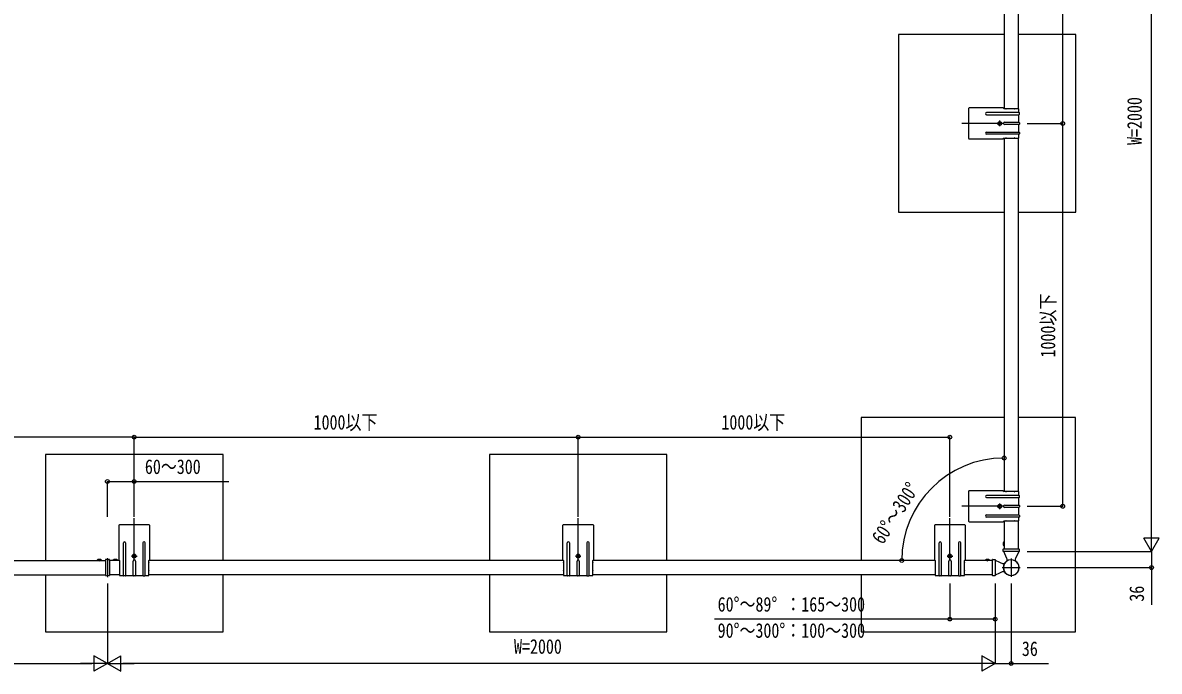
# Model space of a CAD drawing. Units: millimetres, scale not verified. Extents: x -4205 to 4205, y -2970 to 2970.
# Drawn here: x -1666 to 894, y 312 to 1772 of the extents above; entities that cross this region are included whole.
import ezdxf
from ezdxf.enums import TextEntityAlignment as Align

# ---------------------------------------------------------------- set-up
doc = ezdxf.new("R2010")
doc.units = ezdxf.units.MM
doc.header["$LTSCALE"] = 16
for name, color, linetype in [('0-3_YKK_12', 2, 'Continuous'), ('0-4_YKK_A1', 4, 'Continuous'), ('0-5_YKK_D', 6, 'Continuous')]:
    doc.layers.add(name, color=color, linetype=linetype)
doc.styles.add('ＭＳ ゴシック', font='')
doc.styles.get('ＭＳ ゴシック').set_extended_font_data('MS Gothic')

msp = doc.modelspace()

# ---------------------------------------------------------------- linework, layer by layer
at = {"layer": '0-3_YKK_12'}
for p, q in [((544.68, 1545.68), (449.68, 1545.68)), ((544.68, 683.28), (449.68, 683.28)), ((-1414.82, 561.18), (-1414.82, 656.18)), ((-414.82, 561.18), (-414.82, 656.18)), ((422.58, 561.18), (422.58, 656.18)), ((-1475.32, 566.38), (-1475.32, 523.98)), ((560.68, 565.88), (560.68, 524.48)), ((540.16, 545.18), (581.19, 545.18))]:
    msp.add_line(p, q, dxfattribs=at)
at = {"layer": '0-4_YKK_A1'}
for p, q in [((544.68, 2487.58), (544.68, 1578.68)), ((576.68, 2487.58), (576.68, 1578.68)), ((464.68, 1579.18), (464.68, 1512.18)), ((542.68, 1580.68), (466.18, 1580.68)), ((578.18, 1570.18), (505.18, 1570.18)), ((505.18, 1565.18), (578.18, 1565.18)), ((542.68, 1580.68), (544.68, 1578.68)), ((548.22, 1578.68), (544.68, 1578.68)), ((567.22, 1578.68), (549.14, 1578.68)), ((578.18, 1578.68), (568.14, 1578.68)), ((578.18, 1570.18), (578.18, 1578.68)), ((578.18, 1548.18), (578.18, 1565.18)), ((579.18, 1566.18), (579.18, 1569.18)), ((534.26, 1546.92), (534.26, 1547.75)), ((534.68, 1539.43), (534.68, 1551.93)), ((535.09, 1544.43), (535.09, 1543.6)), ((545.98, 1548.18), (578.18, 1548.18)), ((578.18, 1543.18), (545.98, 1543.18)), ((578.18, 1526.18), (578.18, 1543.18)), ((579.18, 1547.18), (579.18, 1544.18)), ((466.18, 1510.68), (542.68, 1510.68)), ((505.18, 1526.18), (578.18, 1526.18)), ((578.18, 1521.18), (505.18, 1521.18)), ((544.68, 1512.68), (542.68, 1510.68)), ((544.68, 1512.68), (544.68, 716.28)), ((544.68, 1512.68), (548.22, 1512.68)), ((549.14, 1512.68), (567.22, 1512.68)), ((568.14, 1512.68), (578.18, 1512.68)), ((576.68, 1512.68), (576.68, 716.28)), ((578.18, 1512.68), (578.18, 1521.18)), ((579.18, 1525.18), (579.18, 1522.18)), ((542.68, 718.28), (466.18, 718.28)), ((542.68, 718.28), (544.68, 716.28)), ((464.68, 716.78), (464.68, 649.78)), ((578.18, 707.78), (505.18, 707.78)), ((505.18, 702.78), (578.18, 702.78)), ((548.22, 716.28), (544.68, 716.28)), ((567.22, 716.28), (549.14, 716.28)), ((578.18, 716.28), (568.14, 716.28)), ((578.18, 707.78), (578.18, 716.28)), ((578.18, 685.78), (578.18, 702.78)), ((579.18, 703.78), (579.18, 706.78)), ((534.26, 684.52), (534.26, 685.35)), ((534.68, 677.03), (534.68, 689.53)), ((535.09, 682.03), (535.09, 681.2)), ((545.98, 685.78), (578.18, 685.78)), ((578.18, 680.78), (545.98, 680.78)), ((578.18, 663.78), (578.18, 680.78)), ((579.18, 684.78), (579.18, 681.78)), ((-1381.32, 641.18), (-1448.32, 641.18)), ((-381.32, 641.18), (-448.32, 641.18)), ((456.08, 641.18), (389.08, 641.18)), ((466.18, 648.28), (542.68, 648.28)), ((505.18, 663.78), (578.18, 663.78)), ((578.18, 658.78), (505.18, 658.78)), ((544.68, 650.28), (542.68, 648.28)), ((544.68, 650.28), (544.68, 587.18)), ((544.68, 650.28), (548.22, 650.28)), ((549.14, 650.28), (567.22, 650.28)), ((568.14, 650.28), (578.18, 650.28)), ((576.68, 650.28), (576.68, 587.18)), ((578.18, 650.28), (578.18, 658.78)), ((579.18, 662.78), (579.18, 659.78)), ((-1449.82, 639.68), (-1449.82, 563.18)), ((-1379.82, 563.18), (-1379.82, 639.68)), ((-449.82, 639.68), (-449.82, 563.18)), ((-379.82, 563.18), (-379.82, 639.68)), ((387.58, 639.68), (387.58, 563.18)), ((457.58, 563.18), (457.58, 639.68)), ((-1439.32, 527.68), (-1439.32, 600.68)), ((-1434.32, 600.68), (-1434.32, 527.68)), ((-1395.32, 600.68), (-1395.32, 527.68)), ((-1390.32, 527.68), (-1390.32, 600.68)), ((-439.32, 527.68), (-439.32, 600.68)), ((-434.32, 600.68), (-434.32, 527.68)), ((-395.32, 600.68), (-395.32, 527.68)), ((-390.32, 527.68), (-390.32, 600.68)), ((398.08, 527.68), (398.08, 600.68)), ((403.08, 600.68), (403.08, 527.68)), ((442.08, 600.68), (442.08, 527.68)), ((447.08, 527.68), (447.08, 600.68)), ((544.17, 603.38), (544.17, 593.98)), ((544.68, 603.38), (544.17, 603.38)), ((544.68, 593.98), (544.17, 593.98)), ((544.68, 603.38), (544.68, 593.98)), ((544.68, 600.68), (544.68, 596.68)), ((-1475.32, 563.43), (-1479.63, 563.16)), ((-1459.42, 563.33), (-1458.47, 561.38)), ((-1455.22, 563.33), (-1456.17, 561.38)), ((-1421.07, 571.18), (-1408.57, 571.18)), ((-1416.07, 570.76), (-1416.9, 570.76)), ((-1413.58, 571.59), (-1412.75, 571.59)), ((-421.07, 571.18), (-408.57, 571.18)), ((-416.07, 570.76), (-416.9, 570.76)), ((-413.58, 571.59), (-412.75, 571.59)), ((416.33, 571.18), (428.83, 571.18)), ((421.33, 570.76), (420.5, 570.76)), ((423.82, 571.59), (424.65, 571.59)), ((518.98, 563.38), (524.38, 563.43)), ((542.43, 581.48), (542.48, 586.88)), ((542.43, 581.64), (542.43, 581.18)), ((542.73, 581.18), (542.43, 581.18)), ((543.43, 581.18), (542.73, 581.18)), ((542.78, 587.18), (543.48, 587.18)), ((577.93, 581.18), (543.43, 581.18)), ((543.48, 587.18), (577.88, 587.18)), ((550.99, 565.96), (543.89, 581.18)), ((577.47, 581.18), (570.37, 565.96)), ((577.88, 587.18), (578.58, 587.18)), ((578.63, 581.18), (577.93, 581.18)), ((578.63, 581.18), (578.93, 581.18)), ((578.88, 586.88), (578.93, 581.48)), ((578.92, 581.64), (578.93, 581.18)), ((-2381.82, 561.18), (-1479.82, 561.18)), ((-1498.02, 561.69), (-1488.62, 561.69)), ((-1498.02, 561.18), (-1498.02, 561.69)), ((-1498.02, 561.18), (-1488.62, 561.18)), ((-1495.32, 561.18), (-1491.32, 561.18)), ((-1488.62, 561.18), (-1488.62, 561.69)), ((-1479.82, 562.97), (-1479.82, 562.17)), ((-1475.32, 562.43), (-1475.32, 527.93)), ((-1447.82, 561.18), (-1470.82, 561.18)), ((-1452.62, 561.69), (-1462.02, 561.69)), ((-1462.02, 561.18), (-1462.02, 561.69)), ((-1452.62, 561.18), (-1462.02, 561.18)), ((-1455.32, 561.18), (-1459.32, 561.18)), ((-1452.62, 561.18), (-1452.62, 561.69)), ((-1447.82, 561.18), (-1449.82, 563.18)), ((-1447.82, 561.18), (-1447.82, 557.64)), ((-1447.82, 556.72), (-1447.82, 538.64)), ((-1447.82, 537.72), (-1447.82, 527.68)), ((-1417.32, 527.68), (-1417.32, 559.88)), ((-1412.32, 559.88), (-1412.32, 527.68)), ((-1379.82, 563.18), (-1381.82, 561.18)), ((-447.82, 561.18), (-1381.82, 561.18)), ((-1381.82, 557.64), (-1381.82, 561.18)), ((-1381.82, 538.64), (-1381.82, 556.72)), ((-1381.82, 527.68), (-1381.82, 537.72)), ((-447.82, 561.18), (-449.82, 563.18)), ((-447.82, 561.18), (-447.82, 557.64)), ((-447.82, 556.72), (-447.82, 538.64)), ((-447.82, 537.72), (-447.82, 527.68)), ((-417.32, 527.68), (-417.32, 559.88)), ((-412.32, 559.88), (-412.32, 527.68)), ((-379.82, 563.18), (-381.82, 561.18)), ((389.58, 561.18), (-381.82, 561.18)), ((-381.82, 557.64), (-381.82, 561.18)), ((-381.82, 538.64), (-381.82, 556.72)), ((-381.82, 527.68), (-381.82, 537.72)), ((389.58, 561.18), (387.58, 563.18)), ((389.58, 561.18), (389.58, 557.64)), ((389.58, 556.72), (389.58, 538.64)), ((389.58, 537.72), (389.58, 527.68)), ((420.08, 527.68), (420.08, 559.88)), ((425.08, 559.88), (425.08, 527.68)), ((457.58, 563.18), (455.58, 561.18)), ((518.68, 561.18), (455.58, 561.18)), ((455.58, 557.64), (455.58, 561.18)), ((455.58, 538.64), (455.58, 556.72)), ((455.58, 527.68), (455.58, 537.72)), ((511.88, 561.69), (502.48, 561.69)), ((502.48, 561.18), (502.48, 561.69)), ((511.88, 561.18), (502.48, 561.18)), ((509.18, 561.18), (505.18, 561.18)), ((511.88, 561.18), (511.88, 561.69)), ((518.68, 562.38), (518.68, 563.08)), ((518.68, 527.98), (518.68, 562.38)), ((524.68, 563.13), (524.68, 562.43)), ((524.68, 562.43), (524.68, 527.93)), ((524.68, 561.97), (544.1, 552.91)), ((543.89, 550.8), (543.62, 550.93)), ((549.38, 558.8), (550.44, 559.94)), ((570.92, 559.94), (571.98, 558.8)), ((574.3, 556.48), (574.09, 556.3)), ((574.47, 556.27), (574.3, 556.48)), ((-2381.82, 529.18), (-1479.82, 529.18)), ((-1479.63, 527.19), (-1475.32, 526.93)), ((-1475.32, 526.93), (-1475.32, 527.93)), ((-1471.01, 527.19), (-1475.32, 526.93)), ((-1447.82, 529.18), (-1470.82, 529.18)), ((-1470.82, 528.19), (-1470.82, 527.39)), ((-1447.82, 527.68), (-1439.32, 527.68)), ((-1435.32, 526.68), (-1438.32, 526.68)), ((-1434.32, 527.68), (-1417.32, 527.68)), ((-1413.32, 526.68), (-1416.32, 526.68)), ((-1412.32, 527.68), (-1395.32, 527.68)), ((-1394.32, 526.68), (-1391.32, 526.68)), ((-1390.32, 527.68), (-1381.82, 527.68)), ((-447.82, 529.18), (-1381.82, 529.18)), ((-447.82, 527.68), (-439.32, 527.68)), ((-435.32, 526.68), (-438.32, 526.68)), ((-434.32, 527.68), (-417.32, 527.68)), ((-413.32, 526.68), (-416.32, 526.68)), ((-412.32, 527.68), (-395.32, 527.68)), ((-394.32, 526.68), (-391.32, 526.68)), ((-390.32, 527.68), (-381.82, 527.68)), ((389.58, 529.18), (-381.82, 529.18)), ((389.58, 527.68), (398.08, 527.68)), ((402.08, 526.68), (399.08, 526.68)), ((403.08, 527.68), (420.08, 527.68)), ((424.08, 526.68), (421.08, 526.68)), ((425.08, 527.68), (442.08, 527.68)), ((443.08, 526.68), (446.08, 526.68)), ((447.08, 527.68), (455.58, 527.68)), ((518.68, 529.18), (455.58, 529.18)), ((518.68, 527.28), (518.68, 527.98)), ((524.38, 526.93), (518.98, 526.98)), ((544.1, 537.45), (524.68, 528.39)), ((524.68, 527.93), (524.68, 527.23)), ((574.3, 533.88), (574.09, 534.06)), ((574.3, 533.88), (574.5, 534.12))]:
    msp.add_line(p, q, dxfattribs=at)
for points in [[(544.68, 1745.68), (307.01, 1745.68), (307.01, 1345.68), (544.68, 1345.68)], [(576.68, 1345.68), (706.17, 1345.6), (706.41, 1745.6), (576.68, 1745.68)], [(533.43, 1545.26), (532.6, 1545.26), (532.6, 1546.09), (533.43, 1546.09)], [(534.26, 1547.75), (535.09, 1547.75), (535.09, 1546.92)], [(535.09, 1543.6), (534.26, 1543.6), (534.26, 1544.43)], [(535.92, 1546.09), (536.75, 1546.09), (536.75, 1545.26), (535.92, 1545.26)], [(544.68, 883.28), (222.65, 883.48), (222.46, 561.13)], [(222.46, 529.18), (222.46, 400.13), (705.59, 400.18), (705.59, 883.28), (576.68, 883.28)], [(-1214.82, 561.18), (-1214.82, 800.18), (-1614.82, 800.18), (-1614.82, 561.18)], [(-214.82, 561.18), (-214.82, 800.18), (-614.82, 800.18), (-614.82, 561.18)], [(533.43, 682.86), (532.6, 682.86), (532.6, 683.69), (533.43, 683.69)], [(534.26, 685.35), (535.09, 685.35), (535.09, 684.52)], [(535.09, 681.2), (534.26, 681.2), (534.26, 682.03)], [(535.92, 683.69), (536.75, 683.69), (536.75, 682.86), (535.92, 682.86)], [(542.52, 600.78), (544.47, 599.83), (545.08, 598.68)], [(542.52, 596.58), (544.47, 597.53), (545.08, 598.68)], [(-1495.42, 563.33), (-1494.47, 561.38), (-1493.32, 560.77)], [(-1491.22, 563.33), (-1492.17, 561.38), (-1493.32, 560.77)], [(-1475.32, 562.43), (-1475.32, 563.43), (-1471.01, 563.16)], [(-1416.9, 570.76), (-1416.9, 571.59), (-1416.07, 571.59)], [(-1415.24, 572.42), (-1415.24, 573.25), (-1414.41, 573.25), (-1414.41, 572.42)], [(-1414.41, 569.93), (-1414.41, 569.1), (-1415.24, 569.1), (-1415.24, 569.93)], [(-1412.75, 571.59), (-1412.75, 570.76), (-1413.58, 570.76)], [(-416.9, 570.76), (-416.9, 571.59), (-416.07, 571.59)], [(-415.24, 572.42), (-415.24, 573.25), (-414.41, 573.25), (-414.41, 572.42)], [(-414.41, 569.93), (-414.41, 569.1), (-415.24, 569.1), (-415.24, 569.93)], [(-412.75, 571.59), (-412.75, 570.76), (-413.58, 570.76)], [(420.5, 570.76), (420.5, 571.59), (421.33, 571.59)], [(422.16, 572.42), (422.16, 573.25), (422.99, 573.25), (422.99, 572.42)], [(422.99, 569.93), (422.99, 569.1), (422.16, 569.1), (422.16, 569.93)], [(424.65, 571.59), (424.65, 570.76), (423.82, 570.76)], [(505.08, 563.33), (506.03, 561.38), (507.18, 560.77)], [(509.28, 563.33), (508.33, 561.38), (507.18, 560.77)], [(-1479.82, 562.17), (-1479.82, 528.19), (-1479.82, 527.39)], [(-1470.82, 562.97), (-1470.82, 562.17), (-1470.82, 528.19)], [(575.29, 555.19), (575.26, 555.21), (574.09, 556.3)], [(575.3, 555.15), (575.29, 555.16), (575.29, 555.17), (575.29, 555.18), (575.29, 555.19), (575.29, 555.19), (575.29, 555.19)], [(-1614.82, 529.18), (-1614.82, 400.18), (-1214.82, 400.18), (-1214.82, 529.18)], [(-614.82, 529.18), (-614.82, 400.18), (-214.82, 400.18), (-214.82, 529.18)], [(574.09, 534.06), (575.26, 535.15), (575.29, 535.17)], [(575.29, 535.17), (575.29, 535.17), (575.29, 535.17), (575.29, 535.18), (575.3, 535.21)]]:
    msp.add_lwpolyline(points, dxfattribs=at)
for centre in [(534.68, 1545.68), (534.68, 683.28), (-1414.82, 571.18), (-414.82, 571.18), (422.58, 571.18)]:
    msp.add_circle(centre, 4.25, dxfattribs=at)
for centre, radius, start, end in [((466.18, 1579.18), 1.5, 90, 180), ((505.18, 1567.68), 2.5, 90, 270), ((548.68, 1578.88), 0.5, 203.57818, 336.42182), ((567.68, 1578.88), 0.5, 203.57818, 336.42182), ((578.18, 1569.18), 1, 0, 90), ((578.18, 1566.18), 1, 270, 0), ((533.43, 1546.92), 0.83, 270, 0), ((533.43, 1544.43), 0.83, 0, 90), ((535.92, 1546.92), 0.83, 180, 270), ((535.92, 1544.43), 0.83, 90, 180), ((545.98, 1545.68), 2.5, 90, 270), ((578.18, 1547.18), 1, 0, 90), ((578.18, 1544.18), 1, 270, 0), ((466.18, 1512.18), 1.5, 180, 270), ((505.18, 1523.68), 2.5, 90, 270), ((548.68, 1512.48), 0.5, 23.57818, 156.42182), ((567.68, 1512.48), 0.5, 23.57818, 156.42182), ((578.18, 1525.18), 1, 0, 90), ((578.18, 1522.18), 1, 270, 0), ((466.18, 716.78), 1.5, 90, 180), ((505.18, 705.28), 2.5, 90, 270), ((548.68, 716.48), 0.5, 203.57818, 336.42182), ((567.68, 716.48), 0.5, 203.57818, 336.42182), ((578.18, 706.78), 1, 0, 90), ((578.18, 703.78), 1, 270, 0), ((533.43, 684.52), 0.83, 270, 0), ((533.43, 682.03), 0.83, 0, 90), ((535.92, 684.52), 0.83, 180, 270), ((535.92, 682.03), 0.83, 90, 180), ((545.98, 683.28), 2.5, 90, 270), ((578.18, 684.78), 1, 0, 90), ((578.18, 681.78), 1, 270, 0), ((-1448.32, 639.68), 1.5, 90, 180), ((-1381.32, 639.68), 1.5, 0, 90), ((-448.32, 639.68), 1.5, 90, 180), ((-381.32, 639.68), 1.5, 0, 90), ((389.08, 639.68), 1.5, 90, 180), ((456.08, 639.68), 1.5, 0, 90), ((466.18, 649.78), 1.5, 180, 270), ((505.18, 661.28), 2.5, 90, 270), ((548.68, 650.08), 0.5, 23.57818, 156.42182), ((567.68, 650.08), 0.5, 23.57818, 156.42182), ((578.18, 662.78), 1, 0, 90), ((578.18, 659.78), 1, 270, 0), ((-1436.82, 600.68), 2.5, 0, 180), ((-1392.82, 600.68), 2.5, 0, 180), ((-436.82, 600.68), 2.5, 0, 180), ((-392.82, 600.68), 2.5, 0, 180), ((400.58, 600.68), 2.5, 0, 180), ((444.58, 600.68), 2.5, 0, 180), ((548.73, 598.68), 6.55, 134.12696, 225.87304), ((-1493.32, 557.13), 6.55, 44.12696, 135.87304), ((-1457.32, 557.13), 6.55, 44.12696, 135.87304), ((-1416.07, 572.42), 0.83, 270, 0), ((-1416.07, 569.93), 0.83, 0, 90), ((-1413.58, 572.42), 0.83, 180, 270), ((-1413.58, 569.93), 0.83, 90, 180), ((-416.07, 572.42), 0.83, 270, 0), ((-416.07, 569.93), 0.83, 0, 90), ((-413.58, 572.42), 0.83, 180, 270), ((-413.58, 569.93), 0.83, 90, 180), ((421.33, 572.42), 0.83, 270, 0), ((421.33, 569.93), 0.83, 0, 90), ((423.82, 572.42), 0.83, 180, 270), ((423.82, 569.93), 0.83, 90, 180), ((507.18, 557.13), 6.55, 44.12696, 135.87304), ((518.98, 563.08), 0.3, 90.5, 180), ((524.38, 563.13), 0.3, 0, 90.5), ((542.73, 581.48), 0.3, 179.5, 270), ((542.78, 586.88), 0.3, 90, 179.5), ((545.55, 563.42), 6, 324.57174, 25), ((575.81, 563.42), 6, 155, 215.42826), ((578.58, 586.88), 0.3, 0.5, 90), ((578.63, 581.48), 0.3, 270, 0.5), ((-1479.62, 562.97), 0.2, 93.5, 180), ((-1471.02, 562.97), 0.2, 0, 86.5), ((-1448.02, 557.18), 0.5, 293.57818, 66.42182), ((-1448.02, 538.18), 0.5, 293.57818, 66.42182), ((-1414.82, 559.88), 2.5, 0, 180), ((-1381.62, 557.18), 0.5, 113.57818, 246.42182), ((-1381.62, 538.18), 0.5, 113.57818, 246.42182), ((-448.02, 557.18), 0.5, 293.57818, 66.42182), ((-448.02, 538.18), 0.5, 293.57818, 66.42182), ((-414.82, 559.88), 2.5, 0, 180), ((-381.62, 557.18), 0.5, 113.57818, 246.42182), ((-381.62, 538.18), 0.5, 113.57818, 246.42182), ((389.38, 557.18), 0.5, 293.57818, 66.42182), ((389.38, 538.18), 0.5, 293.57818, 66.42182), ((422.58, 559.88), 2.5, 0, 180), ((455.78, 557.18), 0.5, 113.57818, 246.42182), ((455.78, 538.18), 0.5, 113.57818, 246.42182), ((542.43, 560.31), 6, 245, 320.33515), ((560.68, 545.18), 18, 155.93932, 204.06068), ((560.68, 545.18), 17.7, 129.66485, 50.33515), ((560.68, 545.18), 17.43, 39.66485, 320.33515), ((543.97, 552.64), 0.3, 335.93932, 65), ((543.97, 537.72), 0.3, 295, 24.06068), ((572.71, 557.13), 3.23, 323.10536, 327.9839), ((560.68, 545.18), 17.7, 325.71084, 34.28916), ((-1479.62, 527.39), 0.2, 180, 266.5), ((-1471.02, 527.39), 0.2, 273.5, 0), ((-1438.32, 527.68), 1, 180, 270), ((-1435.32, 527.68), 1, 270, 0), ((-1416.32, 527.68), 1, 180, 270), ((-1413.32, 527.68), 1, 270, 0), ((-1394.32, 527.68), 1, 180, 270), ((-1391.32, 527.68), 1, 270, 0), ((-438.32, 527.68), 1, 180, 270), ((-435.32, 527.68), 1, 270, 0), ((-416.32, 527.68), 1, 180, 270), ((-413.32, 527.68), 1, 270, 0), ((-394.32, 527.68), 1, 180, 270), ((-391.32, 527.68), 1, 270, 0), ((399.08, 527.68), 1, 180, 270), ((402.08, 527.68), 1, 270, 0), ((421.08, 527.68), 1, 180, 270), ((424.08, 527.68), 1, 270, 0), ((443.08, 527.68), 1, 180, 270), ((446.08, 527.68), 1, 270, 0), ((518.98, 527.28), 0.3, 180, 269.5), ((524.38, 527.23), 0.3, 269.5, 0), ((542.43, 530.05), 6, 39.66485, 115), ((572.71, 533.23), 3.23, 32.0161, 36.89464)]:
    msp.add_arc(centre, radius, start, end, dxfattribs=at)
at = {"layer": '0-5_YKK_D'}
for p, q in [((876.68, 616.18), (876.68, 2546.18)), ((676.68, 1545.68), (676.68, 2520.58)), ((596.68, 1545.68), (677.68, 1545.68)), ((596.68, 1545.68), (677.68, 1545.68)), ((676.68, 683.28), (676.68, 1545.68)), ((-1414.82, 839.18), (-2414.82, 839.18)), ((-1414.82, 659.18), (-1414.82, 840.18)), ((-1414.82, 659.18), (-1414.82, 840.18)), ((-1414.82, 839.18), (-414.82, 839.18)), ((-414.82, 659.18), (-414.82, 840.18)), ((-414.82, 659.18), (-414.82, 840.18)), ((-414.82, 839.18), (422.58, 839.18)), ((422.58, 659.18), (422.58, 840.18)), ((-1475.32, 659.18), (-1475.32, 740.18)), ((-1414.82, 659.18), (-1414.82, 740.18)), ((596.68, 683.28), (677.68, 683.28)), ((876.68, 581.18), (876.68, 641.8)), ((876.68, 581.18), (859.18, 611.49)), ((894.18, 611.49), (859.18, 611.49)), ((876.68, 581.18), (894.18, 611.49)), ((596.68, 581.18), (877.68, 581.18)), ((596.68, 581.18), (877.68, 581.18)), ((596.68, 545.18), (877.68, 545.18)), ((-1475.32, 509.18), (-1475.32, 328.18)), ((-1475.32, 509.18), (-1475.32, 328.18)), ((422.58, 509.18), (422.58, 428.18)), ((524.68, 509.18), (524.68, 328.18)), ((524.68, 509.18), (524.68, 428.18)), ((524.68, 509.18), (524.68, 328.18)), ((560.68, 509.18), (560.68, 328.18)), ((-1475.32, 329.18), (-1505.63, 346.68)), ((-1505.63, 346.68), (-1505.63, 311.68)), ((-1475.32, 329.18), (-1445.01, 346.68)), ((-1445.01, 311.68), (-1445.01, 346.68)), ((524.68, 329.18), (494.37, 346.68)), ((494.37, 346.68), (494.37, 311.68)), ((-3440.32, 329.18), (-1510.32, 329.18)), ((-1475.32, 329.18), (-1535.94, 329.18)), ((-1475.32, 329.18), (-1505.63, 311.68)), ((-1475.32, 329.18), (-1445.01, 311.68)), ((-1475.32, 329.18), (-1414.7, 329.18)), ((489.68, 329.18), (-1440.32, 329.18)), ((524.68, 329.18), (464.06, 329.18)), ((524.68, 329.18), (494.37, 311.68))]:
    msp.add_line(p, q, dxfattribs=at)
for points in [[(-1475.32, 739.18), (-1414.82, 739.18), (-1201.42, 739.18)], [(876.68, 581.18), (876.68, 545.18), (876.68, 461.38)], [(524.68, 429.18), (422.58, 429.18), (-107.62, 429.18)], [(524.68, 329.18), (560.68, 329.18), (644.48, 329.18)]]:
    msp.add_lwpolyline(points, dxfattribs=at)
for centre in [(676.68, 1545.68), (676.68, 1545.68), (-1414.82, 839.18), (-1414.82, 839.18), (-414.82, 839.18), (-414.82, 839.18), (422.58, 839.18), (544.68, 791.94), (-1475.32, 739.18), (-1414.82, 739.18), (676.68, 683.28), (313.92, 561.18), (876.68, 545.18), (422.58, 429.18), (524.68, 429.18), (560.68, 329.18)]:
    msp.add_circle(centre, 4.25, dxfattribs=at)
msp.add_arc((544.68, 561.18), 230.76, 90, 180, dxfattribs=at)

# ---------------------------------------------------------------- texts
at = {"layer": '0-5_YKK_D', "style": 'ＭＳ ゴシック', "width": 0.8}
for s, rotation, p in [('W=2000', 90, (864.68, 1497.18)), ('1000以下', 90, (669.68, 1018.48)), ('60°～300°', 57.015, (279.92, 589.96)), ('36', 90, (869.68, 468.38))]:
    msp.add_text(s, height=32.99, rotation=rotation, dxfattribs=at).set_placement(p, align=Align.BOTTOM_LEFT)
for s, p in [('1000以下', (-1010.82, 846.18)), ('1000以下', (-92.12, 846.18)), ('60～300', (-1390.82, 746.18)), ('60°～89° ：165～300', (-100.62, 436.18)), ('90°～300°：100～300', (-100.62, 377.18)), ('W=2000', (-559.32, 341.18)), ('36', (584.68, 336.18))]:
    msp.add_text(s, height=32.99, dxfattribs=at).set_placement(p, align=Align.BOTTOM_LEFT)

doc.saveas('drawing.dxf')
